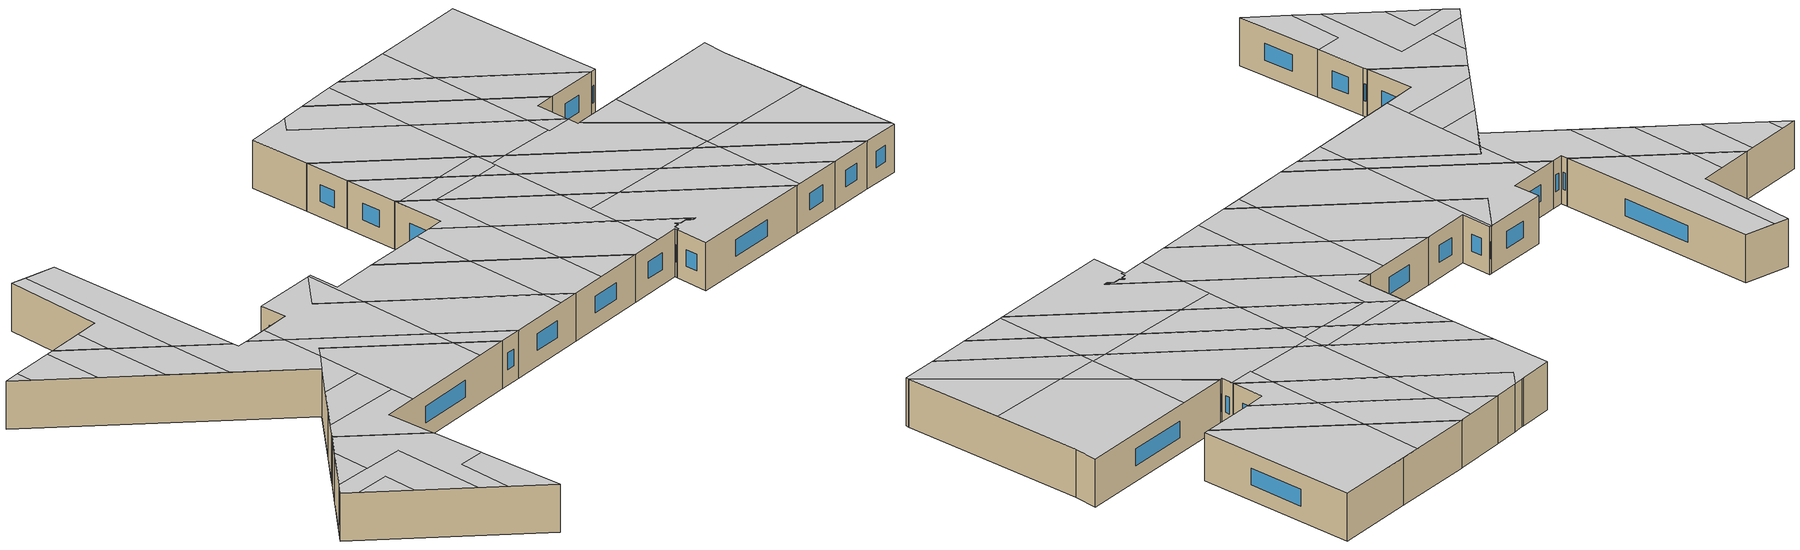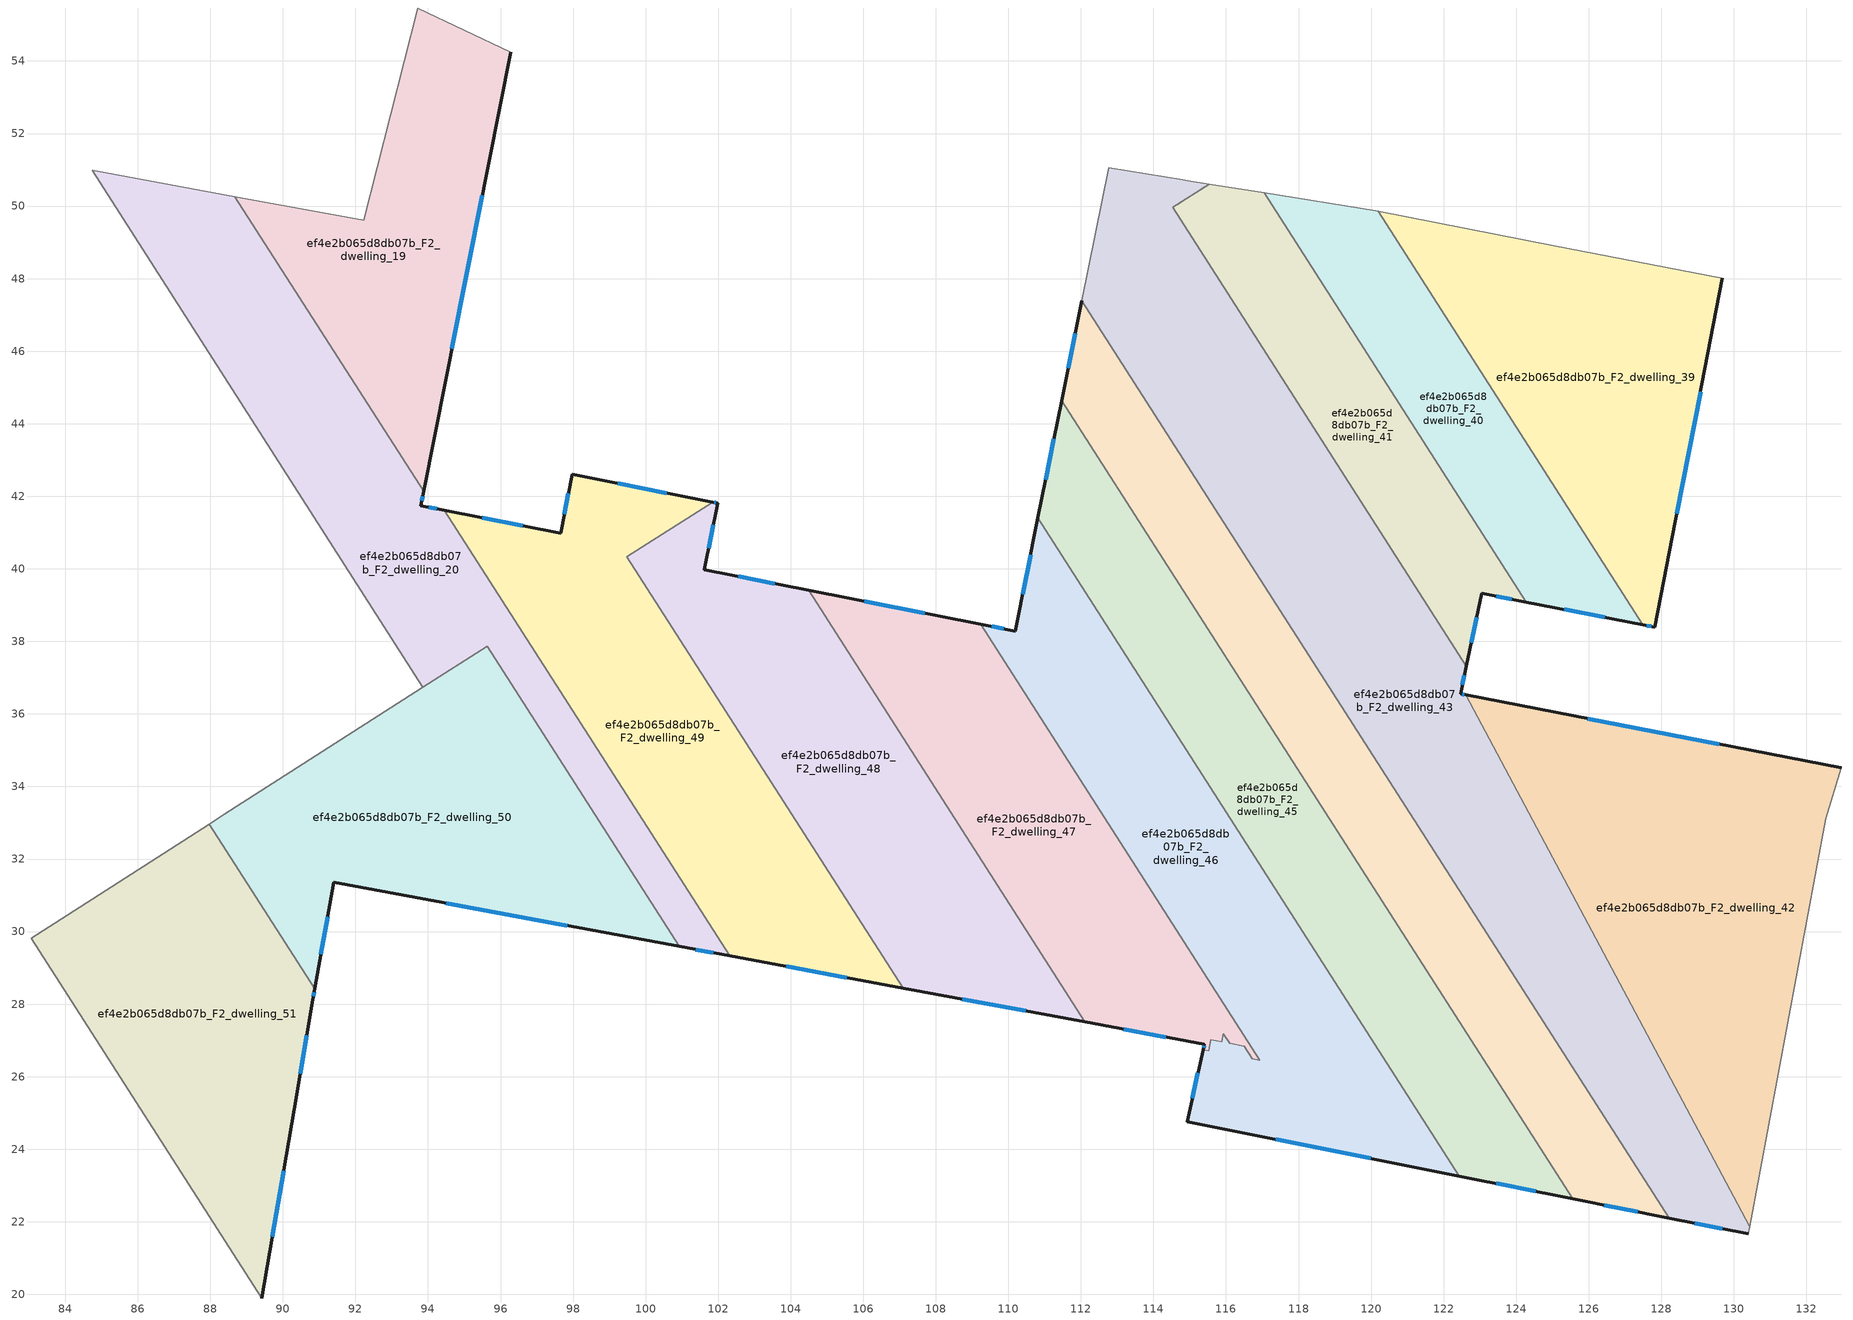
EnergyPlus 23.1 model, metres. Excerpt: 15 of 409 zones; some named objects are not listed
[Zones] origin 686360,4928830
ef4e2b065d8db07b_F2_dwelling_19
 floor to ef4e2b065d8db07b_F1_dwelling_19 (EU_floor_Construction): 96.28,54.24 93.88,42.13 88.68,50.26 92.23,49.61 93.72,55.46 z6
 wall outside (EU_wall_Construction): 93.88,42.13 96.28,54.24 z6:9
 wall to ef4e2b065d8db07b_F2_dwelling_20 (EU_wall_Construction): 88.68,50.26 93.88,42.13 z6:9
 wall adiabatic (EU_wall_Construction): 96.28,54.24 93.72,55.46 92.23,49.61 88.68,50.26 z6:9
 window (EU_Window_Construction): 94.66,46.07 95.5,50.3 z6.98:8.02
 ceiling to ef4e2b065d8db07b_F3_dwelling_14 (EU_floor_Construction): 93.88,42.13 96.28,54.24 94.57,55.06 92.14,44.85 z9
 ceiling to ef4e2b065d8db07b_F3_dwelling_16 (EU_floor_Construction): 92.14,44.85 94.57,55.06 93.72,55.46 92.23,49.61 92.08,49.64 90.81,49.87 90.3,47.73 z9
 ceiling to ef4e2b065d8db07b_F3_dwelling_18 (EU_floor_Construction): 90.3,47.73 90.81,49.87 88.68,50.26 z9
ef4e2b065d8db07b_F2_dwelling_20
 floor to ef4e2b065d8db07b_F1_dwelling_20 (EU_floor_Construction): 93.88,42.13 93.81,41.74 94.45,41.62 102.32,29.33 100.93,29.59 95.64,37.87 93.86,36.73 84.74,50.98 88.68,50.26 z6
 wall outside (EU_wall_Construction): 94.45,41.62 93.81,41.74 93.88,42.13 / 100.93,29.59 102.32,29.33 z6:9
 wall to ef4e2b065d8db07b_F2_dwelling_21 (EU_wall_Construction): 84.74,50.98 93.86,36.73 z6:9
 wall adiabatic (EU_wall_Construction): 88.68,50.26 84.74,50.98 z6:9
 wall to ef4e2b065d8db07b_F2_dwelling_49 (EU_wall_Construction): 102.32,29.33 94.45,41.62 z6:9
 wall to ef4e2b065d8db07b_F2_dwelling_50 (EU_wall_Construction): 93.86,36.73 95.64,37.87 100.93,29.59 z6:9
 window (EU_Window_Construction): 93.83,41.87 93.86,42.01 / 94.24,41.66 94.02,41.7 / 101.38,29.51 101.87,29.41 z6.98:8.02
 ceiling to ef4e2b065d8db07b_F3_dwelling_18 (EU_floor_Construction): 89.36,43.77 90.3,47.73 88.68,50.26 88.25,50.34 87.41,46.8 z9
 ceiling to ef4e2b065d8db07b_F3_dwelling_16 (EU_floor_Construction): 91.2,40.89 92.14,44.85 90.3,47.73 89.36,43.77 z9
 ceiling to ef4e2b065d8db07b_F3_dwelling_10 (EU_floor_Construction): 99.5,31.82 99.83,33.21 95.55,39.89 94.97,37.44 95.64,37.87 z9
 ceiling to ef4e2b065d8db07b_F3_dwelling_9 (EU_floor_Construction): 102.32,29.33 99.83,33.21 99.5,31.82 100.93,29.59 z9
 ceiling to ef4e2b065d8db07b_F3_dwelling_23 (EU_floor_Construction): 85.46,49.85 85.69,50.81 84.74,50.98 z9
 ceiling adiabatic (EU_roof_Construction): 87.41,46.8 88.25,50.34 88.68,50.26 85.69,50.81 85.46,49.85 z9
 ceiling to ef4e2b065d8db07b_F3_dwelling_14 (EU_floor_Construction): 94.97,37.44 95.55,39.89 94.45,41.62 93.83,41.74 93.81,41.74 93.88,42.13 92.14,44.85 91.2,40.89 93.86,36.73 z9
ef4e2b065d8db07b_F2_dwelling_39
 floor to ef4e2b065d8db07b_F1_dwelling_39 (EU_floor_Construction): 129.69,48.01 127.83,38.39 127.49,38.46 120.19,49.86 125.04,48.91 z6
 wall outside (EU_wall_Construction): 127.49,38.46 127.83,38.39 129.69,48.01 z6:9
 wall to ef4e2b065d8db07b_F2_dwelling_40 (EU_wall_Construction): 120.19,49.86 127.49,38.46 z6:9
 wall adiabatic (EU_wall_Construction): 129.69,48.01 125.04,48.91 120.19,49.86 z6:9
 window (EU_Window_Construction): 127.6,38.44 127.72,38.41 / 128.43,41.52 129.08,44.88 z6.98:8.02
 ceiling to ef4e2b065d8db07b_F3_dwelling_3 (EU_floor_Construction): 127.83,38.39 129.69,48.01 125.04,48.91 123.87,49.14 123,45.48 127.49,38.46 z9
 ceiling to ef4e2b065d8db07b_F3_dwelling_5 (EU_floor_Construction): 123,45.48 123.87,49.14 120.19,49.86 z9
ef4e2b065d8db07b_F2_dwelling_40
 floor to ef4e2b065d8db07b_F1_dwelling_40 (EU_floor_Construction): 120.19,49.86 127.49,38.46 124.28,39.08 117.05,50.37 120.13,49.87 z6
 wall outside (EU_wall_Construction): 124.28,39.08 127.49,38.46 z6:9
 wall adiabatic (EU_wall_Construction): 120.19,49.86 120.13,49.87 117.05,50.37 z6:9
 wall to ef4e2b065d8db07b_F2_dwelling_41 (EU_wall_Construction): 117.05,50.37 124.28,39.08 z6:9
 window (EU_Window_Construction): 125.32,38.88 126.45,38.66 z6.98:8.02
 ceiling to ef4e2b065d8db07b_F3_dwelling_5 (EU_floor_Construction): 122.23,42.27 123,45.48 120.19,49.86 120.13,49.87 119.4,49.99 118.83,47.58 z9
 ceiling to ef4e2b065d8db07b_F3_dwelling_7 (EU_floor_Construction): 118.83,47.58 119.4,49.99 117.05,50.37 z9
 ceiling adiabatic (EU_roof_Construction): 127.49,38.46 123,45.48 122.23,42.27 124.28,39.08 z9
ef4e2b065d8db07b_F2_dwelling_41
 floor to ef4e2b065d8db07b_F1_dwelling_41 (EU_floor_Construction): 117.05,50.37 124.28,39.08 123.05,39.32 122.63,37.32 114.53,49.96 115.54,50.61 z6
 wall outside (EU_wall_Construction): 122.63,37.32 123.05,39.32 124.28,39.08 z6:9
 wall to ef4e2b065d8db07b_F2_dwelling_43 (EU_wall_Construction): 114.53,49.96 122.63,37.32 z6:9
 wall adiabatic (EU_wall_Construction): 117.05,50.37 115.54,50.61 114.53,49.96 z6:9
 window (EU_Window_Construction): 123.45,39.25 123.88,39.16 / 122.76,37.97 122.91,38.67 z6.98:8.02
 ceiling to ef4e2b065d8db07b_F3_dwelling_7 (EU_floor_Construction): 118.08,44.42 118.83,47.58 117.05,50.37 115.54,50.61 114.53,49.96 z9
 ceiling to ef4e2b065d8db07b_F3_dwelling_5 (EU_floor_Construction): 121.48,39.1 122.23,42.27 118.83,47.58 118.08,44.42 z9
 ceiling adiabatic (EU_roof_Construction): 122.63,37.32 123.05,39.32 124.28,39.08 122.23,42.27 121.48,39.1 z9
ef4e2b065d8db07b_F2_dwelling_42
 floor to ef4e2b065d8db07b_F1_dwelling_42 (EU_floor_Construction): 132.95,34.51 132.54,33.1 130.43,21.86 122.61,36.52 z6
 wall outside (EU_wall_Construction): 132.95,34.51 122.61,36.52 z6:9
 wall adiabatic (EU_wall_Construction): 130.43,21.86 132.54,33.1 132.95,34.51 z6:9
 wall to ef4e2b065d8db07b_F2_dwelling_43 (EU_wall_Construction): 122.61,36.52 130.43,21.86 z6:9
 window (EU_Window_Construction): 129.59,35.17 125.98,35.87 z6.98:8.02
 ceiling to ef4e2b065d8db07b_F3_dwelling_1 (EU_floor_Construction): 131.55,27.83 132.54,33.1 132.95,34.51 125.63,35.94 124.79,32.43 126.62,29 z9
 ceiling to ef4e2b065d8db07b_F3_dwelling_0 (EU_floor_Construction): 130.43,21.86 131.55,27.83 126.62,29 z9
 ceiling to ef4e2b065d8db07b_F3_dwelling_4 (EU_floor_Construction): 124.79,32.43 125.63,35.94 122.61,36.52 z9
ef4e2b065d8db07b_F2_dwelling_43
 floor to ef4e2b065d8db07b_F1_dwelling_43 (EU_floor_Construction): 115.54,50.61 115.41,50.53 115.33,50.47 115.16,50.37 114.91,50.2 114.87,50.18 114.66,50.04 114.53,49.96 122.63,37.32 122.47,36.55 122.61,36.52 130.43,21.86 130.4,21.66 128.21,22.1 112.03,47.39 112.77,51.05 114.81,50.72 114.94,50.7 z6
 wall outside (EU_wall_Construction): 128.21,22.1 130.4,21.66 / 122.61,36.52 122.47,36.55 122.63,37.32 z6:9
 wall adiabatic (EU_wall_Construction): 114.53,49.96 114.66,50.04 114.87,50.18 114.91,50.2 115.16,50.37 115.33,50.47 115.41,50.53 115.54,50.61 114.94,50.7 114.81,50.72 112.77,51.05 112.03,47.39 / 130.4,21.66 130.43,21.86 z6:9
 wall to ef4e2b065d8db07b_F2_dwelling_44 (EU_wall_Construction): 112.03,47.39 128.21,22.1 z6:9
 window (EU_Window_Construction): 128.92,21.96 129.69,21.81 / 122.52,36.8 122.57,37.07 / 122.57,36.53 122.51,36.54 z6.98:8.02
 ceiling to ef4e2b065d8db07b_F3_dwelling_0 (EU_floor_Construction): 130.4,21.66 130.43,21.86 126.62,29 124.12,29.6 123.93,28.79 128.21,22.1 z9
 ceiling to ef4e2b065d8db07b_F3_dwelling_7 (EU_floor_Construction): 117,39.86 118.08,44.42 114.53,49.96 114.82,50.15 114.87,50.18 114.91,50.2 115.16,50.37 115.2,50.39 115.54,50.61 114.94,50.7 114.81,50.72 112.77,51.05 112.03,47.39 116.82,39.9 z9
 ceiling to ef4e2b065d8db07b_F3_dwelling_1 (EU_floor_Construction): 126.62,29 124.79,32.43 124.12,29.6 z9
 ceiling to ef4e2b065d8db07b_F3_dwelling_4 (EU_floor_Construction): 124.14,29.67 124.79,32.43 122.61,36.52 122.47,36.55 122.6,37.2 121.11,37.55 121.13,37.64 117.75,38.44 123.23,29.88 z9
 ceiling to ef4e2b065d8db07b_F3_dwelling_8 (EU_floor_Construction): 116.96,39.69 117,39.86 116.82,39.9 z9
 ceiling to ef4e2b065d8db07b_F3_dwelling_2 (EU_floor_Construction): 123.93,28.79 124.14,29.67 123.23,29.88 z9
 ceiling to ef4e2b065d8db07b_F3_dwelling_5 (EU_floor_Construction): 121.13,37.64 121.48,39.1 118.08,44.42 116.96,39.69 117.75,38.44 z9
 ceiling to ef4e2b065d8db07b_F3_dwelling_3 (EU_floor_Construction): 122.6,37.2 122.63,37.32 121.48,39.1 121.13,37.64 121.11,37.55 z9
ef4e2b065d8db07b_F2_dwelling_44
 floor to ef4e2b065d8db07b_F1_dwelling_44 (EU_floor_Construction): 112.03,47.39 128.21,22.1 125.56,22.63 111.47,44.64 z6
 wall outside (EU_wall_Construction): 112.03,47.39 111.47,44.64 / 125.56,22.63 128.21,22.1 z6:9
 wall to ef4e2b065d8db07b_F2_dwelling_45 (EU_wall_Construction): 111.47,44.64 125.56,22.63 z6:9
 window (EU_Window_Construction): 111.84,46.49 111.65,45.53 / 126.42,22.46 127.35,22.27 z6.98:8.02
 ceiling to ef4e2b065d8db07b_F3_dwelling_4 (EU_floor_Construction): 123.23,29.88 117.75,38.44 116.72,38.69 116.33,37.05 120.5,30.53 z9
 ceiling to ef4e2b065d8db07b_F3_dwelling_8 (EU_floor_Construction): 116.66,38.43 116.96,39.69 116.82,39.9 114.12,40.49 115.23,38.77 z9
 ceiling to ef4e2b065d8db07b_F3_dwelling_7 (EU_floor_Construction): 116.82,39.9 112.03,47.39 111.47,44.64 114.12,40.49 z9
 ceiling to ef4e2b065d8db07b_F3_dwelling_6 (EU_floor_Construction): 116.33,37.05 116.66,38.43 115.23,38.77 z9
 ceiling to ef4e2b065d8db07b_F3_dwelling_2 (EU_floor_Construction): 123.3,26.16 123.93,28.79 123.23,29.88 120.5,30.53 z9
 ceiling adiabatic (EU_roof_Construction): 128.21,22.1 123.93,28.79 123.3,26.16 125.56,22.63 z9; 117.75,38.44 116.96,39.69 116.72,38.69 z9
ef4e2b065d8db07b_F2_dwelling_45
 floor to ef4e2b065d8db07b_F1_dwelling_45 (EU_floor_Construction): 111.47,44.64 125.56,22.63 122.43,23.26 110.82,41.4 z6
 wall outside (EU_wall_Construction): 111.47,44.64 110.82,41.4 / 122.43,23.26 125.56,22.63 z6:9
 wall to ef4e2b065d8db07b_F2_dwelling_46 (EU_wall_Construction): 110.82,41.4 122.43,23.26 z6:9
 window (EU_Window_Construction): 111.26,43.59 111.03,42.45 / 123.45,23.06 124.54,22.84 z6.98:8.02
 ceiling to ef4e2b065d8db07b_F3_dwelling_6 (EU_floor_Construction): 115.59,33.94 116.33,37.05 115.23,38.77 112.01,39.53 z9
 ceiling to ef4e2b065d8db07b_F3_dwelling_2 (EU_floor_Construction): 122.61,23.22 123.3,26.16 120.5,30.53 117.29,31.29 122.43,23.26 z9
 ceiling to ef4e2b065d8db07b_F3_dwelling_4 (EU_floor_Construction): 120.5,30.53 116.33,37.05 115.59,33.94 117.29,31.29 z9
 ceiling to ef4e2b065d8db07b_F3_dwelling_8 (EU_floor_Construction): 115.23,38.77 114.12,40.49 110.95,41.19 112.01,39.53 z9
 ceiling to ef4e2b065d8db07b_F3_dwelling_0 (EU_floor_Construction): 125.56,22.63 123.3,26.16 122.61,23.22 z9
 ceiling to ef4e2b065d8db07b_F3_dwelling_7 (EU_floor_Construction): 114.12,40.49 111.47,44.64 110.82,41.4 110.95,41.19 z9
ef4e2b065d8db07b_F2_dwelling_46
 floor to ef4e2b065d8db07b_F1_dwelling_46 (EU_floor_Construction): 110.82,41.4 122.43,23.26 114.93,24.76 115.37,26.75 115.52,26.72 115.59,27.01 115.88,26.96 115.93,27.18 116.1,26.92 116.5,26.84 116.72,26.5 116.93,26.46 109.23,38.47 110.19,38.28 z6
 wall outside (EU_wall_Construction): 110.82,41.4 110.19,38.28 109.23,38.47 / 115.37,26.75 114.93,24.76 122.43,23.26 z6:9
 wall to ef4e2b065d8db07b_F2_dwelling_47 (EU_wall_Construction): 109.23,38.47 116.93,26.46 116.72,26.5 116.5,26.84 116.1,26.92 115.93,27.18 115.88,26.96 115.59,27.01 115.52,26.72 115.37,26.75 z6:9
 window (EU_Window_Construction): 109.88,38.34 109.54,38.41 / 110.61,40.39 110.39,39.3 / 117.37,24.27 119.99,23.75 / 115.23,26.1 115.07,25.41 z6.98:8.02
 ceiling to ef4e2b065d8db07b_F3_dwelling_2 (EU_floor_Construction): 122.43,23.26 117.29,31.29 115.08,31.82 114.65,30.01 116.93,26.46 116.72,26.5 116.5,26.84 116.1,26.92 115.93,27.18 115.88,26.96 115.59,27.01 115.52,26.72 115.37,26.75 114.93,24.76 z9
 ceiling to ef4e2b065d8db07b_F3_dwelling_6 (EU_floor_Construction): 114.65,30.01 115.59,33.94 112.01,39.53 111.95,39.55 111.03,35.67 z9
 ceiling to ef4e2b065d8db07b_F3_dwelling_8 (EU_floor_Construction): 111.03,35.67 111.62,38.16 111.62,38.17 111.95,39.55 112.01,39.53 110.95,41.19 110.78,41.23 110.23,38.48 110.22,38.43 110.19,38.28 109.24,38.47 z9
 ceiling to ef4e2b065d8db07b_F3_dwelling_4 (EU_floor_Construction): 117.29,31.29 115.59,33.94 115.08,31.82 z9
 ceiling to ef4e2b065d8db07b_F3_dwelling_7 (EU_floor_Construction): 110.95,41.19 110.82,41.4 110.78,41.23 z9
ef4e2b065d8db07b_F2_dwelling_47
 floor to ef4e2b065d8db07b_F1_dwelling_47 (EU_floor_Construction): 109.23,38.47 116.93,26.46 116.72,26.5 116.5,26.84 116.1,26.92 115.93,27.18 115.88,26.96 115.59,27.01 115.52,26.72 115.37,26.75 115.41,26.89 112.11,27.51 104.49,39.41 z6
 wall outside (EU_wall_Construction): 109.23,38.47 104.49,39.41 / 112.11,27.51 115.41,26.89 115.37,26.75 z6:9
 wall to ef4e2b065d8db07b_F2_dwelling_48 (EU_wall_Construction): 104.49,39.41 112.11,27.51 z6:9
 window (EU_Window_Construction): 107.69,38.78 106.03,39.1 / 115.4,26.85 115.38,26.79 / 113.18,27.31 114.33,27.09 z6.98:8.02
 ceiling to ef4e2b065d8db07b_F3_dwelling_8 (EU_floor_Construction): 109.9,30.95 111.03,35.67 109.24,38.47 108.22,38.67 107.34,34.96 z9
 ceiling to ef4e2b065d8db07b_F3_dwelling_2 (EU_floor_Construction): 116.93,26.46 114.65,30.01 113.98,27.16 115.41,26.89 115.37,26.75 115.52,26.72 115.59,27.01 115.88,26.96 115.93,27.18 116.1,26.92 116.5,26.84 116.72,26.5 z9
 ceiling to ef4e2b065d8db07b_F3_dwelling_9 (EU_floor_Construction): 107.34,34.96 108.22,38.67 104.49,39.41 z9
 ceiling to ef4e2b065d8db07b_F3_dwelling_6 (EU_floor_Construction): 113.98,27.16 114.65,30.01 111.03,35.67 109.9,30.95 112.11,27.51 z9
ef4e2b065d8db07b_F2_dwelling_48
 floor to ef4e2b065d8db07b_F1_dwelling_48 (EU_floor_Construction): 104.49,39.41 112.11,27.51 107.1,28.44 99.49,40.33 101.84,41.84 101.99,41.81 101.62,39.97 z6
 wall outside (EU_wall_Construction): 107.1,28.44 112.11,27.51 / 104.49,39.41 101.62,39.97 101.99,41.81 101.84,41.84 z6:9
 wall to ef4e2b065d8db07b_F2_dwelling_49 (EU_wall_Construction): 101.84,41.84 99.49,40.33 107.1,28.44 z6:9
 window (EU_Window_Construction): 108.73,28.14 110.48,27.81 / 101.94,41.82 101.89,41.83 / 101.74,40.57 101.87,41.21 / 103.56,39.59 102.55,39.79 z6.98:8.02
 ceiling to ef4e2b065d8db07b_F3_dwelling_9 (EU_floor_Construction): 106.14,29.94 107.34,34.96 104.49,39.41 101.62,39.97 101.99,41.81 101.88,41.83 100.97,38.01 z9
 ceiling to ef4e2b065d8db07b_F3_dwelling_10 (EU_floor_Construction): 100.97,38.01 101.88,41.83 101.84,41.84 99.49,40.33 z9
 ceiling to ef4e2b065d8db07b_F3_dwelling_8 (EU_floor_Construction): 109.21,28.05 109.9,30.95 107.34,34.96 106.14,29.94 107.1,28.44 z9
 ceiling to ef4e2b065d8db07b_F3_dwelling_6 (EU_floor_Construction): 112.11,27.51 109.9,30.95 109.21,28.05 z9
ef4e2b065d8db07b_F2_dwelling_49
 floor to ef4e2b065d8db07b_F1_dwelling_49 (EU_floor_Construction): 101.84,41.84 99.49,40.33 107.1,28.44 102.32,29.33 94.45,41.62 97.66,40.98 97.98,42.6 z6
 wall outside (EU_wall_Construction): 102.32,29.33 107.1,28.44 / 101.84,41.84 97.98,42.6 97.66,40.98 94.45,41.62 z6:9
 window (EU_Window_Construction): 103.87,29.04 105.54,28.73 / 96.61,41.19 95.49,41.41 / 97.87,42.08 97.76,41.51 / 100.59,42.09 99.23,42.36 z6.98:8.02
 ceiling to ef4e2b065d8db07b_F3_dwelling_10 (EU_floor_Construction): 99.83,33.21 100.97,38.01 99.49,40.33 101.84,41.84 97.98,42.6 97.66,40.98 95.89,41.33 95.55,39.89 z9
 ceiling to ef4e2b065d8db07b_F3_dwelling_9 (EU_floor_Construction): 105.84,28.67 106.14,29.94 100.97,38.01 99.83,33.21 102.32,29.33 z9
 ceiling to ef4e2b065d8db07b_F3_dwelling_14 (EU_floor_Construction): 95.55,39.89 95.89,41.33 94.45,41.62 z9
 ceiling to ef4e2b065d8db07b_F3_dwelling_8 (EU_floor_Construction): 107.1,28.44 106.14,29.94 105.84,28.68 z9
ef4e2b065d8db07b_F2_dwelling_50
 floor to ef4e2b065d8db07b_F1_dwelling_50 (EU_floor_Construction): 95.64,37.87 100.93,29.59 91.41,31.36 90.88,28.42 87.97,32.96 z6
 wall outside (EU_wall_Construction): 90.88,28.42 91.41,31.36 100.93,29.59 z6:9
 wall to ef4e2b065d8db07b_F2_dwelling_51 (EU_wall_Construction): 87.97,32.96 90.88,28.42 z6:9
 wall to ef4e2b065d8db07b_F2_dwelling_21 (EU_wall_Construction): 93.86,36.73 90.22,34.4 z6:9
 wall to ef4e2b065d8db07b_F2_dwelling_23 (EU_wall_Construction): 90.22,34.4 88.39,33.23 z6:9
 wall to ef4e2b065d8db07b_F2_dwelling_24 (EU_wall_Construction): 88.39,33.23 87.97,32.96 z6:9
 window (EU_Window_Construction): 94.5,30.79 97.84,30.17 / 91.05,29.38 91.23,30.41 z6.98:8.02
 ceiling to ef4e2b065d8db07b_F3_dwelling_10 (EU_floor_Construction): 99.06,29.94 99.5,31.82 95.64,37.87 94.97,37.44 93.44,30.99 z9
 ceiling to ef4e2b065d8db07b_F3_dwelling_9 (EU_floor_Construction): 100.93,29.59 99.5,31.82 99.06,29.94 z9
 ceiling to ef4e2b065d8db07b_F3_dwelling_13 (EU_floor_Construction): 93.44,30.99 93.79,32.47 88.99,33.61 87.97,32.96 90.88,28.42 91.41,31.36 z9
 ceiling to ef4e2b065d8db07b_F3_dwelling_16 (EU_floor_Construction): 93.79,32.47 94.35,34.83 91.83,35.43 88.99,33.61 z9
 ceiling adiabatic (EU_roof_Construction): 94.35,34.83 94.97,37.44 91.83,35.43 z9
ef4e2b065d8db07b_F2_dwelling_51
 floor to ef4e2b065d8db07b_F1_dwelling_51 (EU_floor_Construction): 87.97,32.96 90.88,28.42 90.83,28.12 90.32,25.1 89.42,19.9 83.07,29.82 z6
 wall outside (EU_wall_Construction): 89.42,19.9 90.32,25.1 90.83,28.12 90.88,28.42 z6:9
 wall to ef4e2b065d8db07b_F2_dwelling_52 (EU_wall_Construction): 83.07,29.82 89.42,19.9 z6:9
 wall to ef4e2b065d8db07b_F2_dwelling_24 (EU_wall_Construction): 87.97,32.96 86.36,31.93 z6:9
 wall to ef4e2b065d8db07b_F2_dwelling_25 (EU_wall_Construction): 86.36,31.93 84.06,30.46 z6:9
 wall to ef4e2b065d8db07b_F2_dwelling_26 (EU_wall_Construction): 84.06,30.46 83.07,29.82 z6:9
 window (EU_Window_Construction): 90.84,28.22 90.86,28.32 / 90.48,26.09 90.66,27.14 / 89.71,21.59 90.03,23.41 z6.98:8.02
 ceiling to ef4e2b065d8db07b_F3_dwelling_13 (EU_floor_Construction): 87.94,22.22 88.73,25.55 90.33,25.17 90.83,28.12 90.88,28.42 87.97,32.96 86.58,32.06 86.03,29.77 88.42,29.2 87.08,23.56 z9
 ceiling to ef4e2b065d8db07b_F3_dwelling_12 (EU_floor_Construction): 89.42,19.9 90.32,25.1 90.33,25.17 88.73,25.55 87.94,22.22 z9
 ceiling to ef4e2b065d8db07b_F3_dwelling_15 (EU_floor_Construction): 87.08,23.56 88.42,29.2 86.03,29.77 86.03,29.78 83.83,30.31 83.07,29.82 83.57,29.04 85.73,28.52 85.73,28.51 85.24,26.44 z9
 ceiling to ef4e2b065d8db07b_F3_dwelling_17 (EU_floor_Construction): 85.24,26.44 85.73,28.52 83.57,29.04 z9
 ceiling to ef4e2b065d8db07b_F3_dwelling_18 (EU_floor_Construction): 86.03,29.78 86.58,32.06 83.83,30.31 z9
[Building]
EU S2 Campaign: North Axis=0; Terrain=City; Solar Distribution=FullExterior
[Site:Location]
Bologna: Latitude=44.5; Longitude=11.25; Time Zone=1; Elevation=37
[SizingPeriod:WeatherFileDays]
AnnualSizingPeriod: Begin Month=1; Begin Day of Month=1; End Month=12; End Day of Month=31; Day of Week for Start Day=Monday; Use Weather File Daylight Saving Period=No; Use Weather File Rain and Snow Indicators=No
[MATERIAL]
EU_InternalMass_Material: Roughness=MediumRough; Thickness=0.1; Conductivity=1; Density=1800; Specific Heat=900; Thermal Absorptance=0.9; Solar Absorptance=0.7; Visible Absorptance=0.7
[MATERIAL:NOMASS] Roughness=MediumRough; Thermal Absorptance=0.9; Solar Absorptance=0.7; Visible Absorptance=0.7
Name | Thermal Resistance
EU_wall_NoMass | 0.905828
EU_roof_NoMass | 0.37593
EU_floor_NoMass | 0.67114
[WINDOWMATERIAL:SIMPLEGLAZINGSYSTEM]
EU_Window_SimpleGlazing: UFactor=4.52486; Solar Heat Gain Coefficient=0.85; Visible Transmittance=0.85
[CONSTRUCTION]
EU_wall_Construction: EU_wall_NoMass
EU_roof_Construction: EU_roof_NoMass
EU_floor_Construction: EU_floor_NoMass
EU_Window_Construction: EU_Window_SimpleGlazing
EU_InternalMass_Construction: EU_InternalMass_Material
[ZONE] Type=1; Multiplier=1; Ceiling Height=autocalculate; Floor Area=autocalculate; Part of Total Floor Area=Yes
Name | Volume
ef4e2b065d8db07b_F2_dwelling_19 | 120.254
ef4e2b065d8db07b_F2_dwelling_20 | 170.51
ef4e2b065d8db07b_F2_dwelling_39 | 146.994
ef4e2b065d8db07b_F2_dwelling_40 | 95.8806
ef4e2b065d8db07b_F2_dwelling_41 | 97.8362
ef4e2b065d8db07b_F2_dwelling_42 | 201.242
ef4e2b065d8db07b_F2_dwelling_43 | 290.116
ef4e2b065d8db07b_F2_dwelling_44 | 164.183
ef4e2b065d8db07b_F2_dwelling_45 | 164.246
ef4e2b065d8db07b_F2_dwelling_46 | 181.172
ef4e2b065d8db07b_F2_dwelling_47 | 147.24
ef4e2b065d8db07b_F2_dwelling_48; ef4e2b065d8db07b_F2_dwelling_50 | 164.192
ef4e2b065d8db07b_F2_dwelling_49 | 170.388
ef4e2b065d8db07b_F2_dwelling_51 | 149.974
[INTERNALMASS] Construction=EU_InternalMass_Construction
Name | Zone or ZoneList | Surface Area
ef4e2b065d8db07b_F2_dwelling_19_EU_InternalMass | ef4e2b065d8db07b_F2_dwelling_19 | 40.0849
ef4e2b065d8db07b_F2_dwelling_20_EU_InternalMass | ef4e2b065d8db07b_F2_dwelling_20 | 56.8384
ef4e2b065d8db07b_F2_dwelling_39_EU_InternalMass | ef4e2b065d8db07b_F2_dwelling_39 | 48.9979
ef4e2b065d8db07b_F2_dwelling_40_EU_InternalMass | ef4e2b065d8db07b_F2_dwelling_40 | 31.9603
ef4e2b065d8db07b_F2_dwelling_41_EU_InternalMass | ef4e2b065d8db07b_F2_dwelling_41 | 32.6112
ef4e2b065d8db07b_F2_dwelling_42_EU_InternalMass | ef4e2b065d8db07b_F2_dwelling_42 | 67.0798
ef4e2b065d8db07b_F2_dwelling_43_EU_InternalMass | ef4e2b065d8db07b_F2_dwelling_43 | 96.7034
ef4e2b065d8db07b_F2_dwelling_44_EU_InternalMass | ef4e2b065d8db07b_F2_dwelling_44 | 54.7274
ef4e2b065d8db07b_F2_dwelling_45_EU_InternalMass | ef4e2b065d8db07b_F2_dwelling_45 | 54.7485
ef4e2b065d8db07b_F2_dwelling_46_EU_InternalMass | ef4e2b065d8db07b_F2_dwelling_46 | 60.3898
ef4e2b065d8db07b_F2_dwelling_47_EU_InternalMass | ef4e2b065d8db07b_F2_dwelling_47 | 49.0804
ef4e2b065d8db07b_F2_dwelling_48_EU_InternalMass | ef4e2b065d8db07b_F2_dwelling_48 | 54.7309
ef4e2b065d8db07b_F2_dwelling_49_EU_InternalMass | ef4e2b065d8db07b_F2_dwelling_49 | 56.7927
ef4e2b065d8db07b_F2_dwelling_50_EU_InternalMass | ef4e2b065d8db07b_F2_dwelling_50 | 54.7337
ef4e2b065d8db07b_F2_dwelling_51_EU_InternalMass | ef4e2b065d8db07b_F2_dwelling_51 | 49.9915
[OTHEREQUIPMENT] Fuel Type=Electricity; Design Level Calculation Method=Watts/Area; Power per Zone Floor Area=1; Fraction Latent=0; Fraction Radiant=0; Fraction Lost=0; Carbon Dioxide Generation Rate=0; EndUse Subcategory=EU_Step8_InternalGains
Name | Zone or ZoneList or Space or SpaceList | Schedule
EU_Step8_InternalGain_ef4e2b065d8db07b_F2_dwelling_19_f000 | ef4e2b065d8db07b_F2_dwelling_19 | EU_Step8_GainSchedule_ef4e2b065d8db07b_F2_dwelling_19_f000
EU_Step8_InternalGain_ef4e2b065d8db07b_F2_dwelling_20_f000 | ef4e2b065d8db07b_F2_dwelling_20 | EU_Step8_GainSchedule_ef4e2b065d8db07b_F2_dwelling_20_f000
EU_Step8_InternalGain_ef4e2b065d8db07b_F2_dwelling_39_f000 | ef4e2b065d8db07b_F2_dwelling_39 | EU_Step8_GainSchedule_ef4e2b065d8db07b_F2_dwelling_39_f000
EU_Step8_InternalGain_ef4e2b065d8db07b_F2_dwelling_40_f000 | ef4e2b065d8db07b_F2_dwelling_40 | EU_Step8_GainSchedule_ef4e2b065d8db07b_F2_dwelling_40_f000
EU_Step8_InternalGain_ef4e2b065d8db07b_F2_dwelling_41_f000 | ef4e2b065d8db07b_F2_dwelling_41 | EU_Step8_GainSchedule_ef4e2b065d8db07b_F2_dwelling_41_f000
EU_Step8_InternalGain_ef4e2b065d8db07b_F2_dwelling_42_f000 | ef4e2b065d8db07b_F2_dwelling_42 | EU_Step8_GainSchedule_ef4e2b065d8db07b_F2_dwelling_42_f000
EU_Step8_InternalGain_ef4e2b065d8db07b_F2_dwelling_43_f000 | ef4e2b065d8db07b_F2_dwelling_43 | EU_Step8_GainSchedule_ef4e2b065d8db07b_F2_dwelling_43_f000
EU_Step8_InternalGain_ef4e2b065d8db07b_F2_dwelling_44_f000 | ef4e2b065d8db07b_F2_dwelling_44 | EU_Step8_GainSchedule_ef4e2b065d8db07b_F2_dwelling_44_f000
EU_Step8_InternalGain_ef4e2b065d8db07b_F2_dwelling_45_f000 | ef4e2b065d8db07b_F2_dwelling_45 | EU_Step8_GainSchedule_ef4e2b065d8db07b_F2_dwelling_45_f000
EU_Step8_InternalGain_ef4e2b065d8db07b_F2_dwelling_46_f000 | ef4e2b065d8db07b_F2_dwelling_46 | EU_Step8_GainSchedule_ef4e2b065d8db07b_F2_dwelling_46_f000
EU_Step8_InternalGain_ef4e2b065d8db07b_F2_dwelling_47_f000 | ef4e2b065d8db07b_F2_dwelling_47 | EU_Step8_GainSchedule_ef4e2b065d8db07b_F2_dwelling_47_f000
EU_Step8_InternalGain_ef4e2b065d8db07b_F2_dwelling_48_f000 | ef4e2b065d8db07b_F2_dwelling_48 | EU_Step8_GainSchedule_ef4e2b065d8db07b_F2_dwelling_48_f000
EU_Step8_InternalGain_ef4e2b065d8db07b_F2_dwelling_49_f000 | ef4e2b065d8db07b_F2_dwelling_49 | EU_Step8_GainSchedule_ef4e2b065d8db07b_F2_dwelling_49_f000
EU_Step8_InternalGain_ef4e2b065d8db07b_F2_dwelling_50_f000 | ef4e2b065d8db07b_F2_dwelling_50 | EU_Step8_GainSchedule_ef4e2b065d8db07b_F2_dwelling_50_f000
EU_Step8_InternalGain_ef4e2b065d8db07b_F2_dwelling_51_f000 | ef4e2b065d8db07b_F2_dwelling_51 | EU_Step8_GainSchedule_ef4e2b065d8db07b_F2_dwelling_51_f000
[ZONEVENTILATION:DESIGNFLOWRATE] Schedule=EU_AlwaysOn; Design Flow Rate Calculation Method=AirChanges/Hour; Air Changes per Hour=0.73129; Ventilation Type=Natural; Fan Pressure Rise=0; Fan Total Efficiency=1; Constant Term Coefficient=1; Temperature Term Coefficient=0; Velocity Term Coefficient=0; Velocity Squared Term Coefficient=0; Minimum Indoor Temperature=-100; Maximum Indoor Temperature=100; Delta Temperature=-100; Minimum Outdoor Temperature=-100; Maximum Outdoor Temperature=100; Maximum Wind Speed=40
Name | Zone or ZoneList or Space or SpaceList
EU_ConstantAir_ef4e2b065d8db07b_F2_dwelling_19 | ef4e2b065d8db07b_F2_dwelling_19
EU_ConstantAir_ef4e2b065d8db07b_F2_dwelling_20 | ef4e2b065d8db07b_F2_dwelling_20
EU_ConstantAir_ef4e2b065d8db07b_F2_dwelling_39 | ef4e2b065d8db07b_F2_dwelling_39
EU_ConstantAir_ef4e2b065d8db07b_F2_dwelling_40 | ef4e2b065d8db07b_F2_dwelling_40
EU_ConstantAir_ef4e2b065d8db07b_F2_dwelling_41 | ef4e2b065d8db07b_F2_dwelling_41
EU_ConstantAir_ef4e2b065d8db07b_F2_dwelling_42 | ef4e2b065d8db07b_F2_dwelling_42
EU_ConstantAir_ef4e2b065d8db07b_F2_dwelling_43 | ef4e2b065d8db07b_F2_dwelling_43
EU_ConstantAir_ef4e2b065d8db07b_F2_dwelling_44 | ef4e2b065d8db07b_F2_dwelling_44
EU_ConstantAir_ef4e2b065d8db07b_F2_dwelling_45 | ef4e2b065d8db07b_F2_dwelling_45
EU_ConstantAir_ef4e2b065d8db07b_F2_dwelling_46 | ef4e2b065d8db07b_F2_dwelling_46
EU_ConstantAir_ef4e2b065d8db07b_F2_dwelling_47 | ef4e2b065d8db07b_F2_dwelling_47
EU_ConstantAir_ef4e2b065d8db07b_F2_dwelling_48 | ef4e2b065d8db07b_F2_dwelling_48
EU_ConstantAir_ef4e2b065d8db07b_F2_dwelling_49 | ef4e2b065d8db07b_F2_dwelling_49
EU_ConstantAir_ef4e2b065d8db07b_F2_dwelling_50 | ef4e2b065d8db07b_F2_dwelling_50
EU_ConstantAir_ef4e2b065d8db07b_F2_dwelling_51 | ef4e2b065d8db07b_F2_dwelling_51
[HVACTEMPLATE:ZONE:IDEALLOADSAIRSYSTEM] System Availability Schedule=EU_AlwaysOn; Maximum Heating Supply Air Temperature=50; Minimum Cooling Supply Air Temperature=13; Maximum Heating Supply Air Humidity Ratio=0.0156; Minimum Cooling Supply Air Humidity Ratio=0.0077; Heating Limit=NoLimit; Cooling Limit=NoLimit; Heating Availability Schedule=EU_AlwaysOn; Cooling Availability Schedule=EU_CoolingOff; Dehumidification Control Type=ConstantSensibleHeatRatio; Cooling Sensible Heat Ratio=0.7; Dehumidification Setpoint=60; Humidification Control Type=None; Humidification Setpoint=30; Outdoor Air Method=None; Outdoor Air Flow Rate per Person=0.00944; Outdoor Air Flow Rate per Zone Floor Area=0; Outdoor Air Flow Rate per Zone=0; Demand Controlled Ventilation Type=None; Outdoor Air Economizer Type=NoEconomizer; Heat Recovery Type=None; Sensible Heat Recovery Effectiveness=0.7; Latent Heat Recovery Effectiveness=0.65
Name | Template Thermostat
ef4e2b065d8db07b_F2_dwelling_19 | EU_HeatOnly_ef4e2b065d8db07b_F2_dwelling_19
ef4e2b065d8db07b_F2_dwelling_20 | EU_HeatOnly_ef4e2b065d8db07b_F2_dwelling_20
ef4e2b065d8db07b_F2_dwelling_39 | EU_HeatOnly_ef4e2b065d8db07b_F2_dwelling_39
ef4e2b065d8db07b_F2_dwelling_40 | EU_HeatOnly_ef4e2b065d8db07b_F2_dwelling_40
ef4e2b065d8db07b_F2_dwelling_41 | EU_HeatOnly_ef4e2b065d8db07b_F2_dwelling_41
ef4e2b065d8db07b_F2_dwelling_42 | EU_HeatOnly_ef4e2b065d8db07b_F2_dwelling_42
ef4e2b065d8db07b_F2_dwelling_43 | EU_HeatOnly_ef4e2b065d8db07b_F2_dwelling_43
ef4e2b065d8db07b_F2_dwelling_44 | EU_HeatOnly_ef4e2b065d8db07b_F2_dwelling_44
ef4e2b065d8db07b_F2_dwelling_45 | EU_HeatOnly_ef4e2b065d8db07b_F2_dwelling_45
ef4e2b065d8db07b_F2_dwelling_46 | EU_HeatOnly_ef4e2b065d8db07b_F2_dwelling_46
ef4e2b065d8db07b_F2_dwelling_47 | EU_HeatOnly_ef4e2b065d8db07b_F2_dwelling_47
ef4e2b065d8db07b_F2_dwelling_48 | EU_HeatOnly_ef4e2b065d8db07b_F2_dwelling_48
ef4e2b065d8db07b_F2_dwelling_49 | EU_HeatOnly_ef4e2b065d8db07b_F2_dwelling_49
ef4e2b065d8db07b_F2_dwelling_50 | EU_HeatOnly_ef4e2b065d8db07b_F2_dwelling_50
ef4e2b065d8db07b_F2_dwelling_51 | EU_HeatOnly_ef4e2b065d8db07b_F2_dwelling_51
[SIZING:ZONE] Zone Cooling Design Supply Air Temperature Input Method=SupplyAirTemperature; Zone Cooling Design Supply Air Temperature=13; Zone Heating Design Supply Air Temperature Input Method=SupplyAirTemperature; Zone Heating Design Supply Air Temperature=50; Zone Cooling Design Supply Air Humidity Ratio=0.008; Zone Heating Design Supply Air Humidity Ratio=0.008; Cooling Design Air Flow Method=DesignDay; Cooling Design Air Flow Rate=0; Cooling Minimum Air Flow per Zone Floor Area=0.000762; Cooling Minimum Air Flow=0; Cooling Minimum Air Flow Fraction=0.2; Heating Design Air Flow Method=DesignDay; Heating Design Air Flow Rate=0; Heating Maximum Air Flow per Zone Floor Area=0.002032; Heating Maximum Air Flow=0.141576; Heating Maximum Air Flow Fraction=0.3; Account for Dedicated Outdoor Air System=No; Dedicated Outdoor Air System Control Strategy=NeutralSupplyAir; Dedicated Outdoor Air Low Setpoint Temperature for Design=autosize; Dedicated Outdoor Air High Setpoint Temperature for Design=autosize; Zone Load Sizing Method=Sensible Load Only No Latent Load; Zone Latent Cooling Design Supply Air Humidity Ratio Input Method=HumidityRatioDifference; Zone Cooling Design Supply Air Humidity Ratio Difference=0.005; Zone Latent Heating Design Supply Air Humidity Ratio Input Method=HumidityRatioDifference; Zone Humidification Design Supply Air Humidity Ratio Difference=0.005
ef4e2b065d8db07b_F2_dwelling_19; ef4e2b065d8db07b_F2_dwelling_20; ef4e2b065d8db07b_F2_dwelling_39; ef4e2b065d8db07b_F2_dwelling_40; ef4e2b065d8db07b_F2_dwelling_41; ef4e2b065d8db07b_F2_dwelling_42; ef4e2b065d8db07b_F2_dwelling_43; ef4e2b065d8db07b_F2_dwelling_44; ef4e2b065d8db07b_F2_dwelling_45; ef4e2b065d8db07b_F2_dwelling_46; ef4e2b065d8db07b_F2_dwelling_47; ef4e2b065d8db07b_F2_dwelling_48; ef4e2b065d8db07b_F2_dwelling_49; ef4e2b065d8db07b_F2_dwelling_50; ef4e2b065d8db07b_F2_dwelling_51
[SCHEDULE:CONSTANT]
Name | Hourly Value
EU_AlwaysOn | 1
EU_CoolingOff | 0
[SCHEDULE:FILE] Column Number=1; Rows to Skip at Top=0; Number of Hours of Data=8760; Column Separator=Comma; Interpolate to Timestep=No; Minutes per Item=60; Adjust Schedule for Daylight Savings=Yes
Name | File
EU_Step8_GainSchedule_ef4e2b065d8db07b_F2_dwelling_19_f000 | ../../schedules/ef4e2b065d8db07b/ef4e2b065d8db07b_F2_dwelling_19_f000_gain.csv
EU_Step8_GainSchedule_ef4e2b065d8db07b_F2_dwelling_20_f000 | ../../schedules/ef4e2b065d8db07b/ef4e2b065d8db07b_F2_dwelling_20_f000_gain.csv
EU_Step8_GainSchedule_ef4e2b065d8db07b_F2_dwelling_39_f000 | ../../schedules/ef4e2b065d8db07b/ef4e2b065d8db07b_F2_dwelling_39_f000_gain.csv
EU_Step8_GainSchedule_ef4e2b065d8db07b_F2_dwelling_40_f000 | ../../schedules/ef4e2b065d8db07b/ef4e2b065d8db07b_F2_dwelling_40_f000_gain.csv
EU_Step8_GainSchedule_ef4e2b065d8db07b_F2_dwelling_41_f000 | ../../schedules/ef4e2b065d8db07b/ef4e2b065d8db07b_F2_dwelling_41_f000_gain.csv
EU_Step8_GainSchedule_ef4e2b065d8db07b_F2_dwelling_42_f000 | ../../schedules/ef4e2b065d8db07b/ef4e2b065d8db07b_F2_dwelling_42_f000_gain.csv
EU_Step8_GainSchedule_ef4e2b065d8db07b_F2_dwelling_43_f000 | ../../schedules/ef4e2b065d8db07b/ef4e2b065d8db07b_F2_dwelling_43_f000_gain.csv
EU_Step8_GainSchedule_ef4e2b065d8db07b_F2_dwelling_44_f000 | ../../schedules/ef4e2b065d8db07b/ef4e2b065d8db07b_F2_dwelling_44_f000_gain.csv
EU_Step8_GainSchedule_ef4e2b065d8db07b_F2_dwelling_45_f000 | ../../schedules/ef4e2b065d8db07b/ef4e2b065d8db07b_F2_dwelling_45_f000_gain.csv
EU_Step8_GainSchedule_ef4e2b065d8db07b_F2_dwelling_46_f000 | ../../schedules/ef4e2b065d8db07b/ef4e2b065d8db07b_F2_dwelling_46_f000_gain.csv
EU_Step8_GainSchedule_ef4e2b065d8db07b_F2_dwelling_47_f000 | ../../schedules/ef4e2b065d8db07b/ef4e2b065d8db07b_F2_dwelling_47_f000_gain.csv
EU_Step8_GainSchedule_ef4e2b065d8db07b_F2_dwelling_48_f000 | ../../schedules/ef4e2b065d8db07b/ef4e2b065d8db07b_F2_dwelling_48_f000_gain.csv
EU_Step8_GainSchedule_ef4e2b065d8db07b_F2_dwelling_49_f000 | ../../schedules/ef4e2b065d8db07b/ef4e2b065d8db07b_F2_dwelling_49_f000_gain.csv
EU_Step8_GainSchedule_ef4e2b065d8db07b_F2_dwelling_50_f000 | ../../schedules/ef4e2b065d8db07b/ef4e2b065d8db07b_F2_dwelling_50_f000_gain.csv
EU_Step8_GainSchedule_ef4e2b065d8db07b_F2_dwelling_51_f000 | ../../schedules/ef4e2b065d8db07b/ef4e2b065d8db07b_F2_dwelling_51_f000_gain.csv
